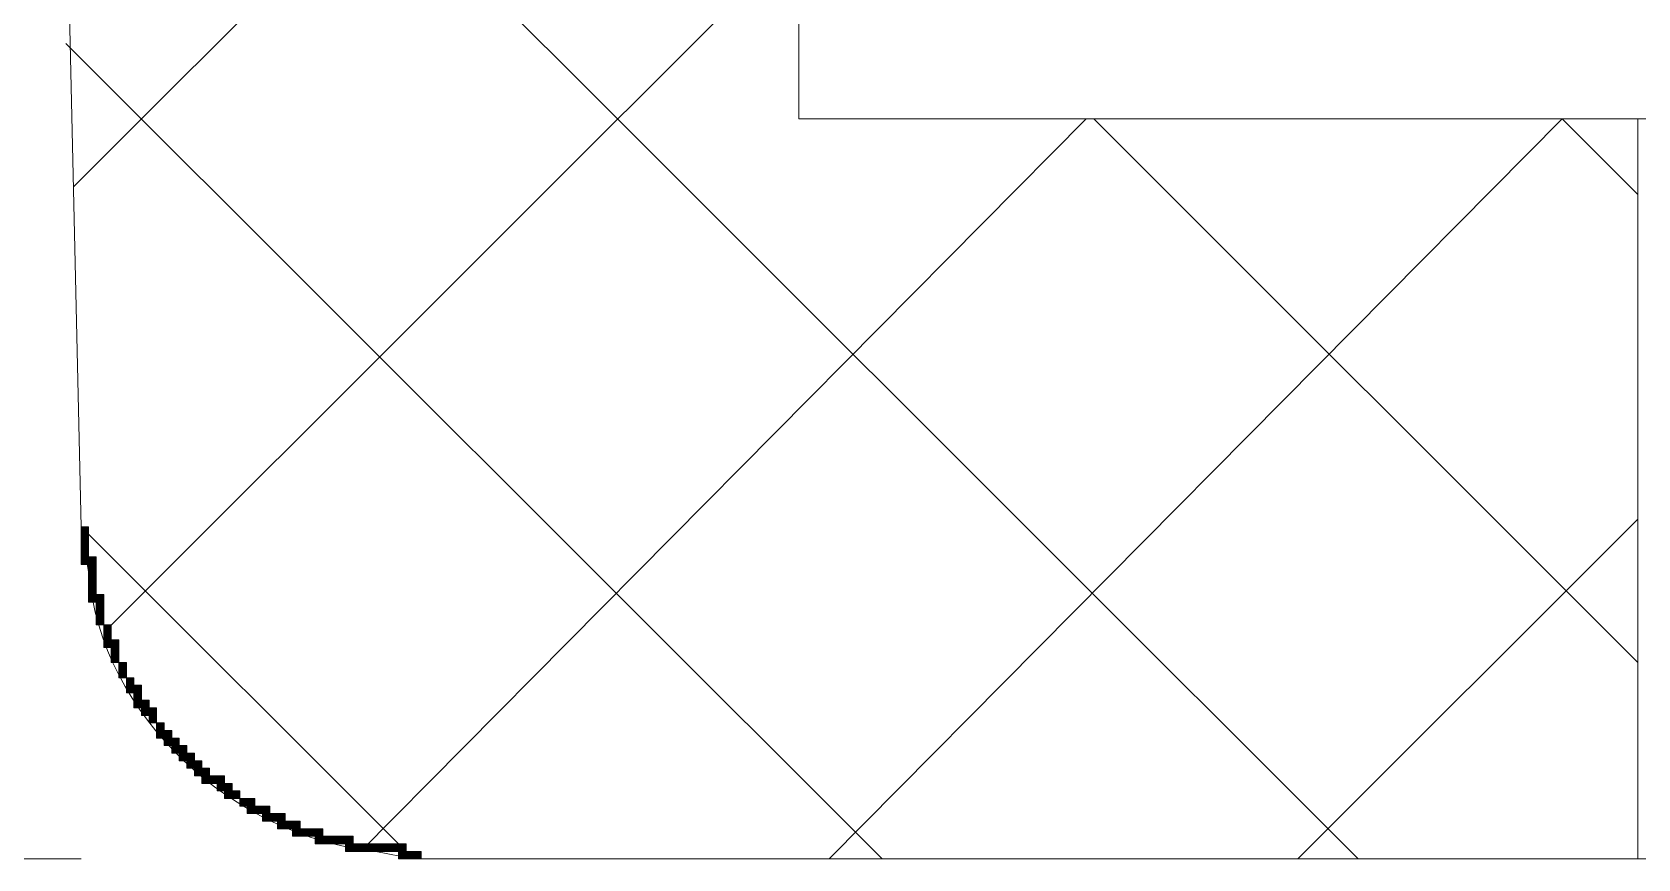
# Model space of a CAD drawing. Header units: inches. Extents: x 11 to 682, y 148 to 1119.
# Drawn here: x 124.53 to 137.28, y 750.84 to 757.41 of the extents above; entities that cross this region are included whole.
import ezdxf

# ---------------------------------------------------------------- set-up
doc = ezdxf.new("R2010")
doc.units = ezdxf.units.IN
doc.header["$MEASUREMENT"] = 0
doc.layers.add('图层 1', color=7, linetype='Continuous')

msp = doc.modelspace()

# ---------------------------------------------------------------- hatches: boundary and pattern name
at = {"layer": '图层 1', "true_color": 0xffffff}
h = msp.add_hatch(color=7, dxfattribs=at)
h.dxf.hatch_style = 2
h.paths.add_polyline_path([(124.92, 753.36), (124.98, 753.36), (124.98, 753.48), (124.92, 753.48)])
h = msp.add_hatch(color=7, dxfattribs=at)
h.dxf.hatch_style = 2
h.paths.add_polyline_path([(124.92, 753.42), (124.98, 753.42), (124.98, 753.48), (124.92, 753.48)])
h = msp.add_hatch(color=7, dxfattribs=at)
h.dxf.hatch_style = 2
h.paths.add_polyline_path([(124.92, 753.42), (124.98, 753.42), (124.98, 753.48), (124.92, 753.48)])
h = msp.add_hatch(color=7, dxfattribs=at)
h.dxf.hatch_style = 2
h.paths.add_polyline_path([(124.92, 753.42), (124.98, 753.42), (124.98, 753.48), (124.92, 753.48)])
h = msp.add_hatch(color=7, dxfattribs=at)
h.dxf.hatch_style = 2
h.paths.add_polyline_path([(124.92, 753.3), (124.98, 753.3), (124.98, 753.42), (124.92, 753.42)])
h = msp.add_hatch(color=7, dxfattribs=at)
h.dxf.hatch_style = 2
h.paths.add_polyline_path([(124.92, 753.36), (124.98, 753.36), (124.98, 753.42), (124.92, 753.42)])
h = msp.add_hatch(color=7, dxfattribs=at)
h.dxf.hatch_style = 2
h.paths.add_polyline_path([(124.92, 753.36), (124.98, 753.36), (124.98, 753.42), (124.92, 753.42)])
h = msp.add_hatch(color=7, dxfattribs=at)
h.dxf.hatch_style = 2
h.paths.add_polyline_path([(124.92, 753.24), (124.98, 753.24), (124.98, 753.36), (124.92, 753.36)])
h = msp.add_hatch(color=7, dxfattribs=at)
h.dxf.hatch_style = 2
h.paths.add_polyline_path([(124.92, 753.3), (124.98, 753.3), (124.98, 753.36), (124.92, 753.36)])
h = msp.add_hatch(color=7, dxfattribs=at)
h.dxf.hatch_style = 2
h.paths.add_polyline_path([(124.92, 753.3), (124.98, 753.3), (124.98, 753.36), (124.92, 753.36)])
h = msp.add_hatch(color=7, dxfattribs=at)
h.dxf.hatch_style = 2
h.paths.add_polyline_path([(124.92, 753.18), (124.98, 753.18), (124.98, 753.3), (124.92, 753.3)])
h = msp.add_hatch(color=7, dxfattribs=at)
h.dxf.hatch_style = 2
h.paths.add_polyline_path([(124.92, 753.24), (124.98, 753.24), (124.98, 753.3), (124.92, 753.3)])
h = msp.add_hatch(color=7, dxfattribs=at)
h.dxf.hatch_style = 2
h.paths.add_polyline_path([(124.92, 753.24), (124.98, 753.24), (124.98, 753.3), (124.92, 753.3)])
h = msp.add_hatch(color=7, dxfattribs=at)
h.dxf.hatch_style = 2
h.paths.add_polyline_path([(124.92, 753.18), (125.04, 753.18), (125.04, 753.24), (124.92, 753.24)])
h = msp.add_hatch(color=7, dxfattribs=at)
h.dxf.hatch_style = 2
h.paths.add_polyline_path([(124.98, 753.12), (125.04, 753.12), (125.04, 753.24), (124.98, 753.24)])
h = msp.add_hatch(color=7, dxfattribs=at)
h.dxf.hatch_style = 2
h.paths.add_polyline_path([(124.98, 753.06), (125.04, 753.06), (125.04, 753.18), (124.98, 753.18)])
h = msp.add_hatch(color=7, dxfattribs=at)
h.dxf.hatch_style = 2
h.paths.add_polyline_path([(124.98, 753.12), (125.04, 753.12), (125.04, 753.18), (124.98, 753.18)])
h = msp.add_hatch(color=7, dxfattribs=at)
h.dxf.hatch_style = 2
h.paths.add_polyline_path([(124.98, 753.12), (125.04, 753.12), (125.04, 753.18), (124.98, 753.18)])
h = msp.add_hatch(color=7, dxfattribs=at)
h.dxf.hatch_style = 2
h.paths.add_polyline_path([(124.98, 753), (125.04, 753), (125.04, 753.12), (124.98, 753.12)])
h = msp.add_hatch(color=7, dxfattribs=at)
h.dxf.hatch_style = 2
h.paths.add_polyline_path([(124.98, 753.06), (125.04, 753.06), (125.04, 753.12), (124.98, 753.12)])
h = msp.add_hatch(color=7, dxfattribs=at)
h.dxf.hatch_style = 2
h.paths.add_polyline_path([(124.98, 753.06), (125.04, 753.06), (125.04, 753.12), (124.98, 753.12)])
h = msp.add_hatch(color=7, dxfattribs=at)
h.dxf.hatch_style = 2
h.paths.add_polyline_path([(124.98, 752.94), (125.04, 752.94), (125.04, 753.06), (124.98, 753.06)])
h = msp.add_hatch(color=7, dxfattribs=at)
h.dxf.hatch_style = 2
h.paths.add_polyline_path([(124.98, 753), (125.04, 753), (125.04, 753.06), (124.98, 753.06)])
h = msp.add_hatch(color=7, dxfattribs=at)
h.dxf.hatch_style = 2
h.paths.add_polyline_path([(124.98, 753), (125.04, 753), (125.04, 753.06), (124.98, 753.06)])
h = msp.add_hatch(color=7, dxfattribs=at)
h.dxf.hatch_style = 2
h.paths.add_polyline_path([(124.98, 752.88), (125.04, 752.88), (125.04, 753), (124.98, 753)])
h = msp.add_hatch(color=7, dxfattribs=at)
h.dxf.hatch_style = 2
h.paths.add_polyline_path([(124.98, 752.94), (125.04, 752.94), (125.04, 753), (124.98, 753)])
h = msp.add_hatch(color=7, dxfattribs=at)
h.dxf.hatch_style = 2
h.paths.add_polyline_path([(124.98, 752.94), (125.04, 752.94), (125.04, 753), (124.98, 753)])
h = msp.add_hatch(color=7, dxfattribs=at)
h.dxf.hatch_style = 2
h.paths.add_polyline_path([(124.98, 752.88), (125.04, 752.88), (125.04, 752.94), (124.98, 752.94)])
h = msp.add_hatch(color=7, dxfattribs=at)
h.dxf.hatch_style = 2
h.paths.add_polyline_path([(124.98, 752.88), (125.04, 752.88), (125.04, 752.94), (124.98, 752.94)])
h = msp.add_hatch(color=7, dxfattribs=at)
h.dxf.hatch_style = 2
h.paths.add_polyline_path([(125.04, 752.82), (125.1, 752.82), (125.1, 752.94), (125.04, 752.94)])
h = msp.add_hatch(color=7, dxfattribs=at)
h.dxf.hatch_style = 2
h.paths.add_polyline_path([(125.04, 752.76), (125.1, 752.76), (125.1, 752.88), (125.04, 752.88)])
h = msp.add_hatch(color=7, dxfattribs=at)
h.dxf.hatch_style = 2
h.paths.add_polyline_path([(125.04, 752.82), (125.1, 752.82), (125.1, 752.88), (125.04, 752.88)])
h = msp.add_hatch(color=7, dxfattribs=at)
h.dxf.hatch_style = 2
h.paths.add_polyline_path([(125.04, 752.82), (125.1, 752.82), (125.1, 752.88), (125.04, 752.88)])
h = msp.add_hatch(color=7, dxfattribs=at)
h.dxf.hatch_style = 2
h.paths.add_polyline_path([(125.04, 752.7), (125.1, 752.7), (125.1, 752.82), (125.04, 752.82)])
h = msp.add_hatch(color=7, dxfattribs=at)
h.dxf.hatch_style = 2
h.paths.add_polyline_path([(125.04, 752.76), (125.1, 752.76), (125.1, 752.82), (125.04, 752.82)])
h = msp.add_hatch(color=7, dxfattribs=at)
h.dxf.hatch_style = 2
h.paths.add_polyline_path([(125.04, 752.76), (125.1, 752.76), (125.1, 752.82), (125.04, 752.82)])
h = msp.add_hatch(color=7, dxfattribs=at)
h.dxf.hatch_style = 2
h.paths.add_polyline_path([(125.04, 752.7), (125.1, 752.7), (125.1, 752.76), (125.04, 752.76)])
h = msp.add_hatch(color=7, dxfattribs=at)
h.dxf.hatch_style = 2
h.paths.add_polyline_path([(125.04, 752.7), (125.1, 752.7), (125.1, 752.76), (125.04, 752.76)])
h = msp.add_hatch(color=7, dxfattribs=at)
h.dxf.hatch_style = 2
h.paths.add_polyline_path([(125.04, 752.7), (125.1, 752.7), (125.1, 752.76), (125.04, 752.76)])
h = msp.add_hatch(color=7, dxfattribs=at)
h.dxf.hatch_style = 2
h.paths.add_polyline_path([(125.1, 752.58), (125.16, 752.58), (125.16, 752.7), (125.1, 752.7)])
h = msp.add_hatch(color=7, dxfattribs=at)
h.dxf.hatch_style = 2
h.paths.add_polyline_path([(125.1, 752.64), (125.16, 752.64), (125.16, 752.7), (125.1, 752.7)])
h = msp.add_hatch(color=7, dxfattribs=at)
h.dxf.hatch_style = 2
h.paths.add_polyline_path([(125.1, 752.64), (125.16, 752.64), (125.16, 752.7), (125.1, 752.7)])
h = msp.add_hatch(color=7, dxfattribs=at)
h.dxf.hatch_style = 2
h.paths.add_polyline_path([(125.1, 752.64), (125.16, 752.64), (125.16, 752.7), (125.1, 752.7)])
h = msp.add_hatch(color=7, dxfattribs=at)
h.dxf.hatch_style = 2
h.paths.add_polyline_path([(125.1, 752.52), (125.16, 752.52), (125.16, 752.64), (125.1, 752.64)])
h = msp.add_hatch(color=7, dxfattribs=at)
h.dxf.hatch_style = 2
h.paths.add_polyline_path([(125.1, 752.58), (125.16, 752.58), (125.16, 752.64), (125.1, 752.64)])
h = msp.add_hatch(color=7, dxfattribs=at)
h.dxf.hatch_style = 2
h.paths.add_polyline_path([(125.1, 752.58), (125.16, 752.58), (125.16, 752.64), (125.1, 752.64)])
h = msp.add_hatch(color=7, dxfattribs=at)
h.dxf.hatch_style = 2
h.paths.add_polyline_path([(125.1, 752.52), (125.16, 752.52), (125.16, 752.58), (125.1, 752.58)])
h = msp.add_hatch(color=7, dxfattribs=at)
h.dxf.hatch_style = 2
h.paths.add_polyline_path([(125.1, 752.52), (125.16, 752.52), (125.16, 752.58), (125.1, 752.58)])
h = msp.add_hatch(color=7, dxfattribs=at)
h.dxf.hatch_style = 2
h.paths.add_polyline_path([(125.16, 752.46), (125.22, 752.46), (125.22, 752.58), (125.16, 752.58)])
h = msp.add_hatch(color=7, dxfattribs=at)
h.dxf.hatch_style = 2
h.paths.add_polyline_path([(125.16, 752.4), (125.22, 752.4), (125.22, 752.52), (125.16, 752.52)])
h = msp.add_hatch(color=7, dxfattribs=at)
h.dxf.hatch_style = 2
h.paths.add_polyline_path([(125.16, 752.46), (125.22, 752.46), (125.22, 752.52), (125.16, 752.52)])
h = msp.add_hatch(color=7, dxfattribs=at)
h.dxf.hatch_style = 2
h.paths.add_polyline_path([(125.16, 752.46), (125.22, 752.46), (125.22, 752.52), (125.16, 752.52)])
h = msp.add_hatch(color=7, dxfattribs=at)
h.dxf.hatch_style = 2
h.paths.add_polyline_path([(125.16, 752.4), (125.22, 752.4), (125.22, 752.46), (125.16, 752.46)])
h = msp.add_hatch(color=7, dxfattribs=at)
h.dxf.hatch_style = 2
h.paths.add_polyline_path([(125.16, 752.4), (125.22, 752.4), (125.22, 752.46), (125.16, 752.46)])
h = msp.add_hatch(color=7, dxfattribs=at)
h.dxf.hatch_style = 2
h.paths.add_polyline_path([(125.16, 752.4), (125.22, 752.4), (125.22, 752.46), (125.16, 752.46)])
h = msp.add_hatch(color=7, dxfattribs=at)
h.dxf.hatch_style = 2
h.paths.add_polyline_path([(125.22, 752.28), (125.28, 752.28), (125.28, 752.4), (125.22, 752.4)])
h = msp.add_hatch(color=7, dxfattribs=at)
h.dxf.hatch_style = 2
h.paths.add_polyline_path([(125.22, 752.34), (125.28, 752.34), (125.28, 752.4), (125.22, 752.4)])
h = msp.add_hatch(color=7, dxfattribs=at)
h.dxf.hatch_style = 2
h.paths.add_polyline_path([(125.22, 752.34), (125.28, 752.34), (125.28, 752.4), (125.22, 752.4)])
h = msp.add_hatch(color=7, dxfattribs=at)
h.dxf.hatch_style = 2
h.paths.add_polyline_path([(125.22, 752.34), (125.28, 752.34), (125.28, 752.4), (125.22, 752.4)])
h = msp.add_hatch(color=7, dxfattribs=at)
h.dxf.hatch_style = 2
h.paths.add_polyline_path([(125.22, 752.28), (125.28, 752.28), (125.28, 752.34), (125.22, 752.34)])
h = msp.add_hatch(color=7, dxfattribs=at)
h.dxf.hatch_style = 2
h.paths.add_polyline_path([(125.22, 752.28), (125.28, 752.28), (125.28, 752.34), (125.22, 752.34)])
h = msp.add_hatch(color=7, dxfattribs=at)
h.dxf.hatch_style = 2
h.paths.add_polyline_path([(125.22, 752.28), (125.28, 752.28), (125.28, 752.34), (125.22, 752.34)])
h = msp.add_hatch(color=7, dxfattribs=at)
h.dxf.hatch_style = 2
h.paths.add_polyline_path([(125.28, 752.16), (125.34, 752.16), (125.34, 752.28), (125.28, 752.28)])
h = msp.add_hatch(color=7, dxfattribs=at)
h.dxf.hatch_style = 2
h.paths.add_polyline_path([(125.28, 752.22), (125.34, 752.22), (125.34, 752.28), (125.28, 752.28)])
h = msp.add_hatch(color=7, dxfattribs=at)
h.dxf.hatch_style = 2
h.paths.add_polyline_path([(125.28, 752.22), (125.34, 752.22), (125.34, 752.28), (125.28, 752.28)])
h = msp.add_hatch(color=7, dxfattribs=at)
h.dxf.hatch_style = 2
h.paths.add_polyline_path([(125.28, 752.22), (125.34, 752.22), (125.34, 752.28), (125.28, 752.28)])
h = msp.add_hatch(color=7, dxfattribs=at)
h.dxf.hatch_style = 2
h.paths.add_polyline_path([(125.28, 752.16), (125.4, 752.16), (125.4, 752.22), (125.28, 752.22)])
h = msp.add_hatch(color=7, dxfattribs=at)
h.dxf.hatch_style = 2
h.paths.add_polyline_path([(125.28, 752.16), (125.34, 752.16), (125.34, 752.22), (125.28, 752.22)])
h = msp.add_hatch(color=7, dxfattribs=at)
h.dxf.hatch_style = 2
h.paths.add_polyline_path([(125.34, 752.1), (125.4, 752.1), (125.4, 752.22), (125.34, 752.22)])
h = msp.add_hatch(color=7, dxfattribs=at)
h.dxf.hatch_style = 2
h.paths.add_polyline_path([(125.34, 752.1), (125.4, 752.1), (125.4, 752.16), (125.34, 752.16)])
h = msp.add_hatch(color=7, dxfattribs=at)
h.dxf.hatch_style = 2
h.paths.add_polyline_path([(125.34, 752.1), (125.4, 752.1), (125.4, 752.16), (125.34, 752.16)])
h = msp.add_hatch(color=7, dxfattribs=at)
h.dxf.hatch_style = 2
h.paths.add_polyline_path([(125.34, 752.1), (125.4, 752.1), (125.4, 752.16), (125.34, 752.16)])
h = msp.add_hatch(color=7, dxfattribs=at)
h.dxf.hatch_style = 2
h.paths.add_polyline_path([(125.34, 752.04), (125.46, 752.04), (125.46, 752.1), (125.34, 752.1)])
h = msp.add_hatch(color=7, dxfattribs=at)
h.dxf.hatch_style = 2
h.paths.add_polyline_path([(125.4, 751.98), (125.46, 751.98), (125.46, 752.1), (125.4, 752.1)])
h = msp.add_hatch(color=7, dxfattribs=at)
h.dxf.hatch_style = 2
h.paths.add_polyline_path([(125.4, 752.04), (125.46, 752.04), (125.46, 752.1), (125.4, 752.1)])
h = msp.add_hatch(color=7, dxfattribs=at)
h.dxf.hatch_style = 2
h.paths.add_polyline_path([(125.4, 751.98), (125.52, 751.98), (125.52, 752.04), (125.4, 752.04)])
h = msp.add_hatch(color=7, dxfattribs=at)
h.dxf.hatch_style = 2
h.paths.add_polyline_path([(125.4, 751.98), (125.46, 751.98), (125.46, 752.04), (125.4, 752.04)])
h = msp.add_hatch(color=7, dxfattribs=at)
h.dxf.hatch_style = 2
h.paths.add_polyline_path([(125.46, 751.92), (125.52, 751.92), (125.52, 752.04), (125.46, 752.04)])
h = msp.add_hatch(color=7, dxfattribs=at)
h.dxf.hatch_style = 2
h.paths.add_polyline_path([(125.46, 751.92), (125.52, 751.92), (125.52, 751.98), (125.46, 751.98)])
h = msp.add_hatch(color=7, dxfattribs=at)
h.dxf.hatch_style = 2
h.paths.add_polyline_path([(125.46, 751.92), (125.52, 751.92), (125.52, 751.98), (125.46, 751.98)])
h = msp.add_hatch(color=7, dxfattribs=at)
h.dxf.hatch_style = 2
h.paths.add_polyline_path([(125.46, 751.92), (125.52, 751.92), (125.52, 751.98), (125.46, 751.98)])
h = msp.add_hatch(color=7, dxfattribs=at)
h.dxf.hatch_style = 2
h.paths.add_polyline_path([(125.52, 751.86), (125.58, 751.86), (125.58, 751.92), (125.52, 751.92)])
h = msp.add_hatch(color=7, dxfattribs=at)
h.dxf.hatch_style = 2
h.paths.add_polyline_path([(125.52, 751.86), (125.58, 751.86), (125.58, 751.92), (125.52, 751.92)])
h = msp.add_hatch(color=7, dxfattribs=at)
h.dxf.hatch_style = 2
h.paths.add_polyline_path([(125.52, 751.86), (125.58, 751.86), (125.58, 751.92), (125.52, 751.92)])
h = msp.add_hatch(color=7, dxfattribs=at)
h.dxf.hatch_style = 2
h.paths.add_polyline_path([(125.52, 751.86), (125.58, 751.86), (125.58, 751.92), (125.52, 751.92)])
h = msp.add_hatch(color=7, dxfattribs=at)
h.dxf.hatch_style = 2
h.paths.add_polyline_path([(125.52, 751.86), (125.58, 751.86), (125.58, 751.92), (125.52, 751.92)])
h = msp.add_hatch(color=7, dxfattribs=at)
h.dxf.hatch_style = 2
h.paths.add_polyline_path([(125.52, 751.8), (125.64, 751.8), (125.64, 751.86), (125.52, 751.86)])
h = msp.add_hatch(color=7, dxfattribs=at)
h.dxf.hatch_style = 2
h.paths.add_polyline_path([(125.58, 751.74), (125.64, 751.74), (125.64, 751.86), (125.58, 751.86)])
h = msp.add_hatch(color=7, dxfattribs=at)
h.dxf.hatch_style = 2
h.paths.add_polyline_path([(125.58, 751.8), (125.64, 751.8), (125.64, 751.86), (125.58, 751.86)])
h = msp.add_hatch(color=7, dxfattribs=at)
h.dxf.hatch_style = 2
h.paths.add_polyline_path([(125.58, 751.74), (125.7, 751.74), (125.7, 751.8), (125.58, 751.8)])
h = msp.add_hatch(color=7, dxfattribs=at)
h.dxf.hatch_style = 2
h.paths.add_polyline_path([(125.64, 751.68), (125.7, 751.68), (125.7, 751.8), (125.64, 751.8)])
h = msp.add_hatch(color=7, dxfattribs=at)
h.dxf.hatch_style = 2
h.paths.add_polyline_path([(125.64, 751.74), (125.7, 751.74), (125.7, 751.8), (125.64, 751.8)])
h = msp.add_hatch(color=7, dxfattribs=at)
h.dxf.hatch_style = 2
h.paths.add_polyline_path([(125.64, 751.68), (125.76, 751.68), (125.76, 751.74), (125.64, 751.74)])
h = msp.add_hatch(color=7, dxfattribs=at)
h.dxf.hatch_style = 2
h.paths.add_polyline_path([(125.7, 751.62), (125.76, 751.62), (125.76, 751.74), (125.7, 751.74)])
h = msp.add_hatch(color=7, dxfattribs=at)
h.dxf.hatch_style = 2
h.paths.add_polyline_path([(125.7, 751.68), (125.76, 751.68), (125.76, 751.74), (125.7, 751.74)])
h = msp.add_hatch(color=7, dxfattribs=at)
h.dxf.hatch_style = 2
h.paths.add_polyline_path([(125.7, 751.62), (125.82, 751.62), (125.82, 751.68), (125.7, 751.68)])
h = msp.add_hatch(color=7, dxfattribs=at)
h.dxf.hatch_style = 2
h.paths.add_polyline_path([(125.76, 751.56), (125.82, 751.56), (125.82, 751.68), (125.76, 751.68)])
h = msp.add_hatch(color=7, dxfattribs=at)
h.dxf.hatch_style = 2
h.paths.add_polyline_path([(125.76, 751.62), (125.82, 751.62), (125.82, 751.68), (125.76, 751.68)])
h = msp.add_hatch(color=7, dxfattribs=at)
h.dxf.hatch_style = 2
h.paths.add_polyline_path([(125.76, 751.56), (125.88, 751.56), (125.88, 751.62), (125.76, 751.62)])
h = msp.add_hatch(color=7, dxfattribs=at)
h.dxf.hatch_style = 2
h.paths.add_polyline_path([(125.82, 751.5), (125.88, 751.5), (125.88, 751.62), (125.82, 751.62)])
h = msp.add_hatch(color=7, dxfattribs=at)
h.dxf.hatch_style = 2
h.paths.add_polyline_path([(125.82, 751.56), (125.88, 751.56), (125.88, 751.62), (125.82, 751.62)])
h = msp.add_hatch(color=7, dxfattribs=at)
h.dxf.hatch_style = 2
h.paths.add_polyline_path([(125.82, 751.5), (125.94, 751.5), (125.94, 751.56), (125.82, 751.56)])
h = msp.add_hatch(color=7, dxfattribs=at)
h.dxf.hatch_style = 2
h.paths.add_polyline_path([(125.88, 751.5), (125.94, 751.5), (125.94, 751.56), (125.88, 751.56)])
h = msp.add_hatch(color=7, dxfattribs=at)
h.dxf.hatch_style = 2
h.paths.add_polyline_path([(125.88, 751.5), (125.94, 751.5), (125.94, 751.56), (125.88, 751.56)])
h = msp.add_hatch(color=7, dxfattribs=at)
h.dxf.hatch_style = 2
h.paths.add_polyline_path([(125.88, 751.5), (125.94, 751.5), (125.94, 751.56), (125.88, 751.56)])
h = msp.add_hatch(color=7, dxfattribs=at)
h.dxf.hatch_style = 2
h.paths.add_polyline_path([(125.88, 751.44), (126, 751.44), (126, 751.5), (125.88, 751.5)])
h = msp.add_hatch(color=7, dxfattribs=at)
h.dxf.hatch_style = 2
h.paths.add_polyline_path([(125.94, 751.44), (126, 751.44), (126, 751.5), (125.94, 751.5)])
h = msp.add_hatch(color=7, dxfattribs=at)
h.dxf.hatch_style = 2
h.paths.add_polyline_path([(125.94, 751.44), (126, 751.44), (126, 751.5), (125.94, 751.5)])
h = msp.add_hatch(color=7, dxfattribs=at)
h.dxf.hatch_style = 2
h.paths.add_polyline_path([(125.94, 751.44), (126, 751.44), (126, 751.5), (125.94, 751.5)])
h = msp.add_hatch(color=7, dxfattribs=at)
h.dxf.hatch_style = 2
h.paths.add_polyline_path([(126, 751.38), (126.06, 751.38), (126.06, 751.5), (126, 751.5)])
h = msp.add_hatch(color=7, dxfattribs=at)
h.dxf.hatch_style = 2
h.paths.add_polyline_path([(126, 751.38), (126.12, 751.38), (126.12, 751.44), (126, 751.44)])
h = msp.add_hatch(color=7, dxfattribs=at)
h.dxf.hatch_style = 2
h.paths.add_polyline_path([(126, 751.38), (126.06, 751.38), (126.06, 751.44), (126, 751.44)])
h = msp.add_hatch(color=7, dxfattribs=at)
h.dxf.hatch_style = 2
h.paths.add_polyline_path([(126, 751.38), (126.06, 751.38), (126.06, 751.44), (126, 751.44)])
h = msp.add_hatch(color=7, dxfattribs=at)
h.dxf.hatch_style = 2
h.paths.add_polyline_path([(126.06, 751.32), (126.12, 751.32), (126.12, 751.44), (126.06, 751.44)])
h = msp.add_hatch(color=7, dxfattribs=at)
h.dxf.hatch_style = 2
h.paths.add_polyline_path([(126.06, 751.32), (126.18, 751.32), (126.18, 751.38), (126.06, 751.38)])
h = msp.add_hatch(color=7, dxfattribs=at)
h.dxf.hatch_style = 2
h.paths.add_polyline_path([(126.12, 751.32), (126.18, 751.32), (126.18, 751.38), (126.12, 751.38)])
h = msp.add_hatch(color=7, dxfattribs=at)
h.dxf.hatch_style = 2
h.paths.add_polyline_path([(126.12, 751.32), (126.18, 751.32), (126.18, 751.38), (126.12, 751.38)])
h = msp.add_hatch(color=7, dxfattribs=at)
h.dxf.hatch_style = 2
h.paths.add_polyline_path([(126.12, 751.32), (126.18, 751.32), (126.18, 751.38), (126.12, 751.38)])
h = msp.add_hatch(color=7, dxfattribs=at)
h.dxf.hatch_style = 2
h.paths.add_polyline_path([(126.18, 751.26), (126.3, 751.26), (126.3, 751.32), (126.18, 751.32)])
h = msp.add_hatch(color=7, dxfattribs=at)
h.dxf.hatch_style = 2
h.paths.add_polyline_path([(126.18, 751.26), (126.24, 751.26), (126.24, 751.32), (126.18, 751.32)])
h = msp.add_hatch(color=7, dxfattribs=at)
h.dxf.hatch_style = 2
h.paths.add_polyline_path([(126.18, 751.26), (126.24, 751.26), (126.24, 751.32), (126.18, 751.32)])
h = msp.add_hatch(color=7, dxfattribs=at)
h.dxf.hatch_style = 2
h.paths.add_polyline_path([(126.18, 751.26), (126.24, 751.26), (126.24, 751.32), (126.18, 751.32)])
h = msp.add_hatch(color=7, dxfattribs=at)
h.dxf.hatch_style = 2
h.paths.add_polyline_path([(126.18, 751.26), (126.24, 751.26), (126.24, 751.32), (126.18, 751.32)])
h = msp.add_hatch(color=7, dxfattribs=at)
h.dxf.hatch_style = 2
h.paths.add_polyline_path([(126.24, 751.2), (126.3, 751.2), (126.3, 751.32), (126.24, 751.32)])
h = msp.add_hatch(color=7, dxfattribs=at)
h.dxf.hatch_style = 2
h.paths.add_polyline_path([(126.24, 751.2), (126.36, 751.2), (126.36, 751.26), (126.24, 751.26)])
h = msp.add_hatch(color=7, dxfattribs=at)
h.dxf.hatch_style = 2
h.paths.add_polyline_path([(126.3, 751.2), (126.42, 751.2), (126.42, 751.26), (126.3, 751.26)])
h = msp.add_hatch(color=7, dxfattribs=at)
h.dxf.hatch_style = 2
h.paths.add_polyline_path([(126.3, 751.2), (126.36, 751.2), (126.36, 751.26), (126.3, 751.26)])
h = msp.add_hatch(color=7, dxfattribs=at)
h.dxf.hatch_style = 2
h.paths.add_polyline_path([(126.3, 751.2), (126.36, 751.2), (126.36, 751.26), (126.3, 751.26)])
h = msp.add_hatch(color=7, dxfattribs=at)
h.dxf.hatch_style = 2
h.paths.add_polyline_path([(126.36, 751.14), (126.42, 751.14), (126.42, 751.26), (126.36, 751.26)])
h = msp.add_hatch(color=7, dxfattribs=at)
h.dxf.hatch_style = 2
h.paths.add_polyline_path([(126.36, 751.14), (126.48, 751.14), (126.48, 751.2), (126.36, 751.2)])
h = msp.add_hatch(color=7, dxfattribs=at)
h.dxf.hatch_style = 2
h.paths.add_polyline_path([(126.42, 751.14), (126.54, 751.14), (126.54, 751.2), (126.42, 751.2)])
h = msp.add_hatch(color=7, dxfattribs=at)
h.dxf.hatch_style = 2
h.paths.add_polyline_path([(126.42, 751.14), (126.48, 751.14), (126.48, 751.2), (126.42, 751.2)])
h = msp.add_hatch(color=7, dxfattribs=at)
h.dxf.hatch_style = 2
h.paths.add_polyline_path([(126.42, 751.14), (126.48, 751.14), (126.48, 751.2), (126.42, 751.2)])
h = msp.add_hatch(color=7, dxfattribs=at)
h.dxf.hatch_style = 2
h.paths.add_polyline_path([(126.48, 751.08), (126.54, 751.08), (126.54, 751.2), (126.48, 751.2)])
h = msp.add_hatch(color=7, dxfattribs=at)
h.dxf.hatch_style = 2
h.paths.add_polyline_path([(126.48, 751.08), (126.6, 751.08), (126.6, 751.14), (126.48, 751.14)])
h = msp.add_hatch(color=7, dxfattribs=at)
h.dxf.hatch_style = 2
h.paths.add_polyline_path([(126.54, 751.08), (126.66, 751.08), (126.66, 751.14), (126.54, 751.14)])
h = msp.add_hatch(color=7, dxfattribs=at)
h.dxf.hatch_style = 2
h.paths.add_polyline_path([(126.54, 751.08), (126.6, 751.08), (126.6, 751.14), (126.54, 751.14)])
h = msp.add_hatch(color=7, dxfattribs=at)
h.dxf.hatch_style = 2
h.paths.add_polyline_path([(126.54, 751.08), (126.6, 751.08), (126.6, 751.14), (126.54, 751.14)])
h = msp.add_hatch(color=7, dxfattribs=at)
h.dxf.hatch_style = 2
h.paths.add_polyline_path([(126.6, 751.08), (126.66, 751.08), (126.66, 751.14), (126.6, 751.14)])
h = msp.add_hatch(color=7, dxfattribs=at)
h.dxf.hatch_style = 2
h.paths.add_polyline_path([(126.6, 751.08), (126.66, 751.08), (126.66, 751.14), (126.6, 751.14)])
h = msp.add_hatch(color=7, dxfattribs=at)
h.dxf.hatch_style = 2
h.paths.add_polyline_path([(126.6, 751.02), (126.72, 751.02), (126.72, 751.08), (126.6, 751.08)])
h = msp.add_hatch(color=7, dxfattribs=at)
h.dxf.hatch_style = 2
h.paths.add_polyline_path([(126.66, 751.02), (126.78, 751.02), (126.78, 751.08), (126.66, 751.08)])
h = msp.add_hatch(color=7, dxfattribs=at)
h.dxf.hatch_style = 2
h.paths.add_polyline_path([(126.66, 751.02), (126.72, 751.02), (126.72, 751.08), (126.66, 751.08)])
h = msp.add_hatch(color=7, dxfattribs=at)
h.dxf.hatch_style = 2
h.paths.add_polyline_path([(126.66, 751.02), (126.72, 751.02), (126.72, 751.08), (126.66, 751.08)])
h = msp.add_hatch(color=7, dxfattribs=at)
h.dxf.hatch_style = 2
h.paths.add_polyline_path([(126.72, 751.02), (126.84, 751.02), (126.84, 751.08), (126.72, 751.08)])
h = msp.add_hatch(color=7, dxfattribs=at)
h.dxf.hatch_style = 2
h.paths.add_polyline_path([(126.72, 751.02), (126.78, 751.02), (126.78, 751.08), (126.72, 751.08)])
h = msp.add_hatch(color=7, dxfattribs=at)
h.dxf.hatch_style = 2
h.paths.add_polyline_path([(126.72, 751.02), (126.78, 751.02), (126.78, 751.08), (126.72, 751.08)])
h = msp.add_hatch(color=7, dxfattribs=at)
h.dxf.hatch_style = 2
h.paths.add_polyline_path([(126.78, 750.96), (126.84, 750.96), (126.84, 751.08), (126.78, 751.08)])
h = msp.add_hatch(color=7, dxfattribs=at)
h.dxf.hatch_style = 2
h.paths.add_polyline_path([(126.78, 750.96), (126.9, 750.96), (126.9, 751.02), (126.78, 751.02)])
h = msp.add_hatch(color=7, dxfattribs=at)
h.dxf.hatch_style = 2
h.paths.add_polyline_path([(126.84, 750.96), (126.96, 750.96), (126.96, 751.02), (126.84, 751.02)])
h = msp.add_hatch(color=7, dxfattribs=at)
h.dxf.hatch_style = 2
h.paths.add_polyline_path([(126.84, 750.96), (126.9, 750.96), (126.9, 751.02), (126.84, 751.02)])
h = msp.add_hatch(color=7, dxfattribs=at)
h.dxf.hatch_style = 2
h.paths.add_polyline_path([(126.84, 750.96), (126.9, 750.96), (126.9, 751.02), (126.84, 751.02)])
h = msp.add_hatch(color=7, dxfattribs=at)
h.dxf.hatch_style = 2
h.paths.add_polyline_path([(126.9, 750.96), (127.02, 750.96), (127.02, 751.02), (126.9, 751.02)])
h = msp.add_hatch(color=7, dxfattribs=at)
h.dxf.hatch_style = 2
h.paths.add_polyline_path([(126.9, 750.96), (126.96, 750.96), (126.96, 751.02), (126.9, 751.02)])
h = msp.add_hatch(color=7, dxfattribs=at)
h.dxf.hatch_style = 2
h.paths.add_polyline_path([(126.9, 750.96), (126.96, 750.96), (126.96, 751.02), (126.9, 751.02)])
h = msp.add_hatch(color=7, dxfattribs=at)
h.dxf.hatch_style = 2
h.paths.add_polyline_path([(126.96, 750.96), (127.02, 750.96), (127.02, 751.02), (126.96, 751.02)])
h = msp.add_hatch(color=7, dxfattribs=at)
h.dxf.hatch_style = 2
h.paths.add_polyline_path([(126.96, 750.96), (127.02, 750.96), (127.02, 751.02), (126.96, 751.02)])
h = msp.add_hatch(color=7, dxfattribs=at)
h.dxf.hatch_style = 2
h.paths.add_polyline_path([(126.96, 750.96), (127.02, 750.96), (127.02, 751.02), (126.96, 751.02)])
h = msp.add_hatch(color=7, dxfattribs=at)
h.dxf.hatch_style = 2
h.paths.add_polyline_path([(127.02, 750.9), (127.08, 750.9), (127.08, 751.02), (127.02, 751.02)])
h = msp.add_hatch(color=7, dxfattribs=at)
h.dxf.hatch_style = 2
h.paths.add_polyline_path([(127.02, 750.9), (127.14, 750.9), (127.14, 750.96), (127.02, 750.96)])
h = msp.add_hatch(color=7, dxfattribs=at)
h.dxf.hatch_style = 2
h.paths.add_polyline_path([(127.02, 750.9), (127.08, 750.9), (127.08, 750.96), (127.02, 750.96)])
h = msp.add_hatch(color=7, dxfattribs=at)
h.dxf.hatch_style = 2
h.paths.add_polyline_path([(127.08, 750.9), (127.2, 750.9), (127.2, 750.96), (127.08, 750.96)])
h = msp.add_hatch(color=7, dxfattribs=at)
h.dxf.hatch_style = 2
h.paths.add_polyline_path([(127.08, 750.9), (127.14, 750.9), (127.14, 750.96), (127.08, 750.96)])
h = msp.add_hatch(color=7, dxfattribs=at)
h.dxf.hatch_style = 2
h.paths.add_polyline_path([(127.08, 750.9), (127.14, 750.9), (127.14, 750.96), (127.08, 750.96)])
h = msp.add_hatch(color=7, dxfattribs=at)
h.dxf.hatch_style = 2
h.paths.add_polyline_path([(127.14, 750.9), (127.26, 750.9), (127.26, 750.96), (127.14, 750.96)])
h = msp.add_hatch(color=7, dxfattribs=at)
h.dxf.hatch_style = 2
h.paths.add_polyline_path([(127.14, 750.9), (127.2, 750.9), (127.2, 750.96), (127.14, 750.96)])
h = msp.add_hatch(color=7, dxfattribs=at)
h.dxf.hatch_style = 2
h.paths.add_polyline_path([(127.14, 750.9), (127.2, 750.9), (127.2, 750.96), (127.14, 750.96)])
h = msp.add_hatch(color=7, dxfattribs=at)
h.dxf.hatch_style = 2
h.paths.add_polyline_path([(127.2, 750.9), (127.32, 750.9), (127.32, 750.96), (127.2, 750.96)])
h = msp.add_hatch(color=7, dxfattribs=at)
h.dxf.hatch_style = 2
h.paths.add_polyline_path([(127.2, 750.9), (127.26, 750.9), (127.26, 750.96), (127.2, 750.96)])
h = msp.add_hatch(color=7, dxfattribs=at)
h.dxf.hatch_style = 2
h.paths.add_polyline_path([(127.2, 750.9), (127.26, 750.9), (127.26, 750.96), (127.2, 750.96)])
h = msp.add_hatch(color=7, dxfattribs=at)
h.dxf.hatch_style = 2
h.paths.add_polyline_path([(127.26, 750.9), (127.38, 750.9), (127.38, 750.96), (127.26, 750.96)])
h = msp.add_hatch(color=7, dxfattribs=at)
h.dxf.hatch_style = 2
h.paths.add_polyline_path([(127.26, 750.9), (127.32, 750.9), (127.32, 750.96), (127.26, 750.96)])
h = msp.add_hatch(color=7, dxfattribs=at)
h.dxf.hatch_style = 2
h.paths.add_polyline_path([(127.26, 750.9), (127.32, 750.9), (127.32, 750.96), (127.26, 750.96)])
h = msp.add_hatch(color=7, dxfattribs=at)
h.dxf.hatch_style = 2
h.paths.add_polyline_path([(127.32, 750.9), (127.44, 750.9), (127.44, 750.96), (127.32, 750.96)])
h = msp.add_hatch(color=7, dxfattribs=at)
h.dxf.hatch_style = 2
h.paths.add_polyline_path([(127.32, 750.9), (127.38, 750.9), (127.38, 750.96), (127.32, 750.96)])
h = msp.add_hatch(color=7, dxfattribs=at)
h.dxf.hatch_style = 2
h.paths.add_polyline_path([(127.32, 750.9), (127.38, 750.9), (127.38, 750.96), (127.32, 750.96)])
h = msp.add_hatch(color=7, dxfattribs=at)
h.dxf.hatch_style = 2
h.paths.add_polyline_path([(127.38, 750.9), (127.5, 750.9), (127.5, 750.96), (127.38, 750.96)])
h = msp.add_hatch(color=7, dxfattribs=at)
h.dxf.hatch_style = 2
h.paths.add_polyline_path([(127.38, 750.9), (127.44, 750.9), (127.44, 750.96), (127.38, 750.96)])
h = msp.add_hatch(color=7, dxfattribs=at)
h.dxf.hatch_style = 2
h.paths.add_polyline_path([(127.38, 750.9), (127.44, 750.9), (127.44, 750.96), (127.38, 750.96)])
h = msp.add_hatch(color=7, dxfattribs=at)
h.dxf.hatch_style = 2
h.paths.add_polyline_path([(127.44, 750.9), (127.5, 750.9), (127.5, 750.96), (127.44, 750.96)])
h = msp.add_hatch(color=7, dxfattribs=at)
h.dxf.hatch_style = 2
h.paths.add_polyline_path([(127.44, 750.9), (127.5, 750.9), (127.5, 750.96), (127.44, 750.96)])
h = msp.add_hatch(color=7, dxfattribs=at)
h.dxf.hatch_style = 2
h.paths.add_polyline_path([(127.44, 750.84), (127.56, 750.84), (127.56, 750.9), (127.44, 750.9)])
h = msp.add_hatch(color=7, dxfattribs=at)
h.dxf.hatch_style = 2
h.paths.add_polyline_path([(127.5, 750.84), (127.62, 750.84), (127.62, 750.9), (127.5, 750.9)])
h = msp.add_hatch(color=7, dxfattribs=at)
h.dxf.hatch_style = 2
h.paths.add_polyline_path([(127.5, 750.84), (127.56, 750.84), (127.56, 750.9), (127.5, 750.9)])
h = msp.add_hatch(color=7, dxfattribs=at)
h.dxf.hatch_style = 2
h.paths.add_polyline_path([(127.5, 750.84), (127.56, 750.84), (127.56, 750.9), (127.5, 750.9)])
h = msp.add_hatch(color=7, dxfattribs=at)
h.dxf.hatch_style = 2
h.paths.add_polyline_path([(127.56, 750.84), (127.62, 750.84), (127.62, 750.9), (127.56, 750.9)])
h = msp.add_hatch(color=7, dxfattribs=at)
h.dxf.hatch_style = 2
h.paths.add_polyline_path([(127.56, 750.84), (127.62, 750.84), (127.62, 750.9), (127.56, 750.9)])
h = msp.add_hatch(color=7, dxfattribs=at)
h.dxf.hatch_style = 2
h.paths.add_polyline_path([(127.56, 750.84), (127.62, 750.84), (127.62, 750.9), (127.56, 750.9)])

# ---------------------------------------------------------------- linework, layer by layer
at = {"layer": '图层 1', "color": 7, "lineweight": 18, "true_color": 0xffffff}
for points in [[(127.38, 764.16), (130.62, 764.16), (130.62, 756.72), (137.28, 756.72)], [(130.62, 764.16), (130.62, 756.72)], [(124.86, 756.18), (130.62, 761.94)], [(124.74, 761.4), (124.92, 753.48)], [(124.74, 761.4), (124.92, 753.48)], [(124.74, 761.16), (135.06, 750.84)], [(125.1, 752.64), (130.62, 758.16)], [(124.8, 757.32), (131.28, 750.84)], [(127.14, 750.9), (132.9, 756.72)], [(130.62, 756.72), (155.88, 756.72)], [(130.86, 750.84), (136.68, 756.72)], [(132.96, 756.72), (137.28, 752.4)], [(136.68, 756.72), (137.28, 756.12)], [(137.28, 750.84), (137.28, 756.72)], [(124.92, 753.48), (127.5, 750.9)], [(134.58, 750.84), (137.28, 753.54)], [(85.02, 750.84), (124.92, 750.84)], [(106.2, 750.84), (124.92, 750.84)], [(127.56, 750.84), (137.28, 750.84)], [(127.56, 750.84), (371.52, 750.84)]]:
    msp.add_lwpolyline(points, dxfattribs=at)
at = {"layer": '图层 1', "lineweight": 0}
for points in [[(124.92, 753.36), (124.98, 753.36), (124.98, 753.48), (124.92, 753.48), (124.92, 753.36)], [(124.92, 753.42), (124.98, 753.42), (124.98, 753.48), (124.92, 753.48), (124.92, 753.42)], [(124.92, 753.42), (124.98, 753.42), (124.98, 753.48), (124.92, 753.48), (124.92, 753.42)], [(124.92, 753.42), (124.98, 753.42), (124.98, 753.48), (124.92, 753.48), (124.92, 753.42)], [(124.92, 753.3), (124.98, 753.3), (124.98, 753.42), (124.92, 753.42), (124.92, 753.3)], [(124.92, 753.36), (124.98, 753.36), (124.98, 753.42), (124.92, 753.42), (124.92, 753.36)], [(124.92, 753.36), (124.98, 753.36), (124.98, 753.42), (124.92, 753.42), (124.92, 753.36)], [(124.92, 753.24), (124.98, 753.24), (124.98, 753.36), (124.92, 753.36), (124.92, 753.24)], [(124.92, 753.3), (124.98, 753.3), (124.98, 753.36), (124.92, 753.36), (124.92, 753.3)], [(124.92, 753.3), (124.98, 753.3), (124.98, 753.36), (124.92, 753.36), (124.92, 753.3)], [(124.92, 753.18), (124.98, 753.18), (124.98, 753.3), (124.92, 753.3), (124.92, 753.18)], [(124.92, 753.24), (124.98, 753.24), (124.98, 753.3), (124.92, 753.3), (124.92, 753.24)], [(124.92, 753.24), (124.98, 753.24), (124.98, 753.3), (124.92, 753.3), (124.92, 753.24)], [(124.92, 753.18), (125.04, 753.18), (125.04, 753.24), (124.92, 753.24), (124.92, 753.18)], [(124.98, 753.12), (125.04, 753.12), (125.04, 753.24), (124.98, 753.24), (124.98, 753.12)], [(124.98, 753.06), (125.04, 753.06), (125.04, 753.18), (124.98, 753.18), (124.98, 753.06)], [(124.98, 753.12), (125.04, 753.12), (125.04, 753.18), (124.98, 753.18), (124.98, 753.12)], [(124.98, 753.12), (125.04, 753.12), (125.04, 753.18), (124.98, 753.18), (124.98, 753.12)], [(124.98, 753), (125.04, 753), (125.04, 753.12), (124.98, 753.12), (124.98, 753)], [(124.98, 753.06), (125.04, 753.06), (125.04, 753.12), (124.98, 753.12), (124.98, 753.06)], [(124.98, 753.06), (125.04, 753.06), (125.04, 753.12), (124.98, 753.12), (124.98, 753.06)], [(124.98, 752.94), (125.04, 752.94), (125.04, 753.06), (124.98, 753.06), (124.98, 752.94)], [(124.98, 753), (125.04, 753), (125.04, 753.06), (124.98, 753.06), (124.98, 753)], [(124.98, 753), (125.04, 753), (125.04, 753.06), (124.98, 753.06), (124.98, 753)], [(124.98, 752.88), (125.04, 752.88), (125.04, 753), (124.98, 753), (124.98, 752.88)], [(124.98, 752.94), (125.04, 752.94), (125.04, 753), (124.98, 753), (124.98, 752.94)], [(124.98, 752.94), (125.04, 752.94), (125.04, 753), (124.98, 753), (124.98, 752.94)], [(124.98, 752.88), (125.04, 752.88), (125.04, 752.94), (124.98, 752.94), (124.98, 752.88)], [(124.98, 752.88), (125.04, 752.88), (125.04, 752.94), (124.98, 752.94), (124.98, 752.88)], [(125.04, 752.82), (125.1, 752.82), (125.1, 752.94), (125.04, 752.94), (125.04, 752.82)], [(125.04, 752.76), (125.1, 752.76), (125.1, 752.88), (125.04, 752.88), (125.04, 752.76)], [(125.04, 752.82), (125.1, 752.82), (125.1, 752.88), (125.04, 752.88), (125.04, 752.82)], [(125.04, 752.82), (125.1, 752.82), (125.1, 752.88), (125.04, 752.88), (125.04, 752.82)], [(125.04, 752.7), (125.1, 752.7), (125.1, 752.82), (125.04, 752.82), (125.04, 752.7)], [(125.04, 752.76), (125.1, 752.76), (125.1, 752.82), (125.04, 752.82), (125.04, 752.76)], [(125.04, 752.76), (125.1, 752.76), (125.1, 752.82), (125.04, 752.82), (125.04, 752.76)], [(125.04, 752.7), (125.1, 752.7), (125.1, 752.76), (125.04, 752.76), (125.04, 752.7)], [(125.04, 752.7), (125.1, 752.7), (125.1, 752.76), (125.04, 752.76), (125.04, 752.7)], [(125.04, 752.7), (125.1, 752.7), (125.1, 752.76), (125.04, 752.76), (125.04, 752.7)], [(125.1, 752.58), (125.16, 752.58), (125.16, 752.7), (125.1, 752.7), (125.1, 752.58)], [(125.1, 752.64), (125.16, 752.64), (125.16, 752.7), (125.1, 752.7), (125.1, 752.64)], [(125.1, 752.64), (125.16, 752.64), (125.16, 752.7), (125.1, 752.7), (125.1, 752.64)], [(125.1, 752.64), (125.16, 752.64), (125.16, 752.7), (125.1, 752.7), (125.1, 752.64)], [(125.1, 752.52), (125.16, 752.52), (125.16, 752.64), (125.1, 752.64), (125.1, 752.52)], [(125.1, 752.58), (125.16, 752.58), (125.16, 752.64), (125.1, 752.64), (125.1, 752.58)], [(125.1, 752.58), (125.16, 752.58), (125.16, 752.64), (125.1, 752.64), (125.1, 752.58)], [(125.1, 752.52), (125.16, 752.52), (125.16, 752.58), (125.1, 752.58), (125.1, 752.52)], [(125.1, 752.52), (125.16, 752.52), (125.16, 752.58), (125.1, 752.58), (125.1, 752.52)], [(125.16, 752.46), (125.22, 752.46), (125.22, 752.58), (125.16, 752.58), (125.16, 752.46)], [(125.16, 752.4), (125.22, 752.4), (125.22, 752.52), (125.16, 752.52), (125.16, 752.4)], [(125.16, 752.46), (125.22, 752.46), (125.22, 752.52), (125.16, 752.52), (125.16, 752.46)], [(125.16, 752.46), (125.22, 752.46), (125.22, 752.52), (125.16, 752.52), (125.16, 752.46)], [(125.16, 752.4), (125.22, 752.4), (125.22, 752.46), (125.16, 752.46), (125.16, 752.4)], [(125.16, 752.4), (125.22, 752.4), (125.22, 752.46), (125.16, 752.46), (125.16, 752.4)], [(125.16, 752.4), (125.22, 752.4), (125.22, 752.46), (125.16, 752.46), (125.16, 752.4)], [(125.22, 752.28), (125.28, 752.28), (125.28, 752.4), (125.22, 752.4), (125.22, 752.28)], [(125.22, 752.34), (125.28, 752.34), (125.28, 752.4), (125.22, 752.4), (125.22, 752.34)], [(125.22, 752.34), (125.28, 752.34), (125.28, 752.4), (125.22, 752.4), (125.22, 752.34)], [(125.22, 752.34), (125.28, 752.34), (125.28, 752.4), (125.22, 752.4), (125.22, 752.34)], [(125.22, 752.28), (125.28, 752.28), (125.28, 752.34), (125.22, 752.34), (125.22, 752.28)], [(125.22, 752.28), (125.28, 752.28), (125.28, 752.34), (125.22, 752.34), (125.22, 752.28)], [(125.22, 752.28), (125.28, 752.28), (125.28, 752.34), (125.22, 752.34), (125.22, 752.28)], [(125.28, 752.16), (125.34, 752.16), (125.34, 752.28), (125.28, 752.28), (125.28, 752.16)], [(125.28, 752.22), (125.34, 752.22), (125.34, 752.28), (125.28, 752.28), (125.28, 752.22)], [(125.28, 752.22), (125.34, 752.22), (125.34, 752.28), (125.28, 752.28), (125.28, 752.22)], [(125.28, 752.22), (125.34, 752.22), (125.34, 752.28), (125.28, 752.28), (125.28, 752.22)], [(125.28, 752.16), (125.4, 752.16), (125.4, 752.22), (125.28, 752.22), (125.28, 752.16)], [(125.28, 752.16), (125.34, 752.16), (125.34, 752.22), (125.28, 752.22), (125.28, 752.16)], [(125.34, 752.1), (125.4, 752.1), (125.4, 752.22), (125.34, 752.22), (125.34, 752.1)], [(125.34, 752.1), (125.4, 752.1), (125.4, 752.16), (125.34, 752.16), (125.34, 752.1)], [(125.34, 752.1), (125.4, 752.1), (125.4, 752.16), (125.34, 752.16), (125.34, 752.1)], [(125.34, 752.1), (125.4, 752.1), (125.4, 752.16), (125.34, 752.16), (125.34, 752.1)], [(125.34, 752.04), (125.46, 752.04), (125.46, 752.1), (125.34, 752.1), (125.34, 752.04)], [(125.4, 751.98), (125.46, 751.98), (125.46, 752.1), (125.4, 752.1), (125.4, 751.98)], [(125.4, 752.04), (125.46, 752.04), (125.46, 752.1), (125.4, 752.1), (125.4, 752.04)], [(125.4, 751.98), (125.52, 751.98), (125.52, 752.04), (125.4, 752.04), (125.4, 751.98)], [(125.4, 751.98), (125.46, 751.98), (125.46, 752.04), (125.4, 752.04), (125.4, 751.98)], [(125.46, 751.92), (125.52, 751.92), (125.52, 752.04), (125.46, 752.04), (125.46, 751.92)], [(125.46, 751.92), (125.52, 751.92), (125.52, 751.98), (125.46, 751.98), (125.46, 751.92)], [(125.46, 751.92), (125.52, 751.92), (125.52, 751.98), (125.46, 751.98), (125.46, 751.92)], [(125.46, 751.92), (125.52, 751.92), (125.52, 751.98), (125.46, 751.98), (125.46, 751.92)], [(125.52, 751.86), (125.58, 751.86), (125.58, 751.92), (125.52, 751.92), (125.52, 751.86)], [(125.52, 751.86), (125.58, 751.86), (125.58, 751.92), (125.52, 751.92), (125.52, 751.86)], [(125.52, 751.86), (125.58, 751.86), (125.58, 751.92), (125.52, 751.92), (125.52, 751.86)], [(125.52, 751.86), (125.58, 751.86), (125.58, 751.92), (125.52, 751.92), (125.52, 751.86)], [(125.52, 751.86), (125.58, 751.86), (125.58, 751.92), (125.52, 751.92), (125.52, 751.86)], [(125.52, 751.8), (125.64, 751.8), (125.64, 751.86), (125.52, 751.86), (125.52, 751.8)], [(125.58, 751.74), (125.64, 751.74), (125.64, 751.86), (125.58, 751.86), (125.58, 751.74)], [(125.58, 751.8), (125.64, 751.8), (125.64, 751.86), (125.58, 751.86), (125.58, 751.8)], [(125.58, 751.74), (125.7, 751.74), (125.7, 751.8), (125.58, 751.8), (125.58, 751.74)], [(125.64, 751.68), (125.7, 751.68), (125.7, 751.8), (125.64, 751.8), (125.64, 751.68)], [(125.64, 751.74), (125.7, 751.74), (125.7, 751.8), (125.64, 751.8), (125.64, 751.74)], [(125.64, 751.68), (125.76, 751.68), (125.76, 751.74), (125.64, 751.74), (125.64, 751.68)], [(125.7, 751.62), (125.76, 751.62), (125.76, 751.74), (125.7, 751.74), (125.7, 751.62)], [(125.7, 751.68), (125.76, 751.68), (125.76, 751.74), (125.7, 751.74), (125.7, 751.68)], [(125.7, 751.62), (125.82, 751.62), (125.82, 751.68), (125.7, 751.68), (125.7, 751.62)], [(125.76, 751.56), (125.82, 751.56), (125.82, 751.68), (125.76, 751.68), (125.76, 751.56)], [(125.76, 751.62), (125.82, 751.62), (125.82, 751.68), (125.76, 751.68), (125.76, 751.62)], [(125.76, 751.56), (125.88, 751.56), (125.88, 751.62), (125.76, 751.62), (125.76, 751.56)], [(125.82, 751.5), (125.88, 751.5), (125.88, 751.62), (125.82, 751.62), (125.82, 751.5)], [(125.82, 751.56), (125.88, 751.56), (125.88, 751.62), (125.82, 751.62), (125.82, 751.56)], [(125.82, 751.5), (125.94, 751.5), (125.94, 751.56), (125.82, 751.56), (125.82, 751.5)], [(125.88, 751.5), (125.94, 751.5), (125.94, 751.56), (125.88, 751.56), (125.88, 751.5)], [(125.88, 751.5), (125.94, 751.5), (125.94, 751.56), (125.88, 751.56), (125.88, 751.5)], [(125.88, 751.5), (125.94, 751.5), (125.94, 751.56), (125.88, 751.56), (125.88, 751.5)], [(125.88, 751.44), (126, 751.44), (126, 751.5), (125.88, 751.5), (125.88, 751.44)], [(125.94, 751.44), (126, 751.44), (126, 751.5), (125.94, 751.5), (125.94, 751.44)], [(125.94, 751.44), (126, 751.44), (126, 751.5), (125.94, 751.5), (125.94, 751.44)], [(125.94, 751.44), (126, 751.44), (126, 751.5), (125.94, 751.5), (125.94, 751.44)], [(126, 751.38), (126.06, 751.38), (126.06, 751.5), (126, 751.5), (126, 751.38)], [(126, 751.38), (126.12, 751.38), (126.12, 751.44), (126, 751.44), (126, 751.38)], [(126, 751.38), (126.06, 751.38), (126.06, 751.44), (126, 751.44), (126, 751.38)], [(126, 751.38), (126.06, 751.38), (126.06, 751.44), (126, 751.44), (126, 751.38)], [(126.06, 751.32), (126.12, 751.32), (126.12, 751.44), (126.06, 751.44), (126.06, 751.32)], [(126.06, 751.32), (126.18, 751.32), (126.18, 751.38), (126.06, 751.38), (126.06, 751.32)], [(126.12, 751.32), (126.18, 751.32), (126.18, 751.38), (126.12, 751.38), (126.12, 751.32)], [(126.12, 751.32), (126.18, 751.32), (126.18, 751.38), (126.12, 751.38), (126.12, 751.32)], [(126.12, 751.32), (126.18, 751.32), (126.18, 751.38), (126.12, 751.38), (126.12, 751.32)], [(126.18, 751.26), (126.3, 751.26), (126.3, 751.32), (126.18, 751.32), (126.18, 751.26)], [(126.18, 751.26), (126.24, 751.26), (126.24, 751.32), (126.18, 751.32), (126.18, 751.26)], [(126.18, 751.26), (126.24, 751.26), (126.24, 751.32), (126.18, 751.32), (126.18, 751.26)], [(126.18, 751.26), (126.24, 751.26), (126.24, 751.32), (126.18, 751.32), (126.18, 751.26)], [(126.18, 751.26), (126.24, 751.26), (126.24, 751.32), (126.18, 751.32), (126.18, 751.26)], [(126.24, 751.2), (126.3, 751.2), (126.3, 751.32), (126.24, 751.32), (126.24, 751.2)], [(126.24, 751.2), (126.36, 751.2), (126.36, 751.26), (126.24, 751.26), (126.24, 751.2)], [(126.3, 751.2), (126.42, 751.2), (126.42, 751.26), (126.3, 751.26), (126.3, 751.2)], [(126.3, 751.2), (126.36, 751.2), (126.36, 751.26), (126.3, 751.26), (126.3, 751.2)], [(126.3, 751.2), (126.36, 751.2), (126.36, 751.26), (126.3, 751.26), (126.3, 751.2)], [(126.36, 751.14), (126.42, 751.14), (126.42, 751.26), (126.36, 751.26), (126.36, 751.14)], [(126.36, 751.14), (126.48, 751.14), (126.48, 751.2), (126.36, 751.2), (126.36, 751.14)], [(126.42, 751.14), (126.54, 751.14), (126.54, 751.2), (126.42, 751.2), (126.42, 751.14)], [(126.42, 751.14), (126.48, 751.14), (126.48, 751.2), (126.42, 751.2), (126.42, 751.14)], [(126.42, 751.14), (126.48, 751.14), (126.48, 751.2), (126.42, 751.2), (126.42, 751.14)], [(126.48, 751.08), (126.54, 751.08), (126.54, 751.2), (126.48, 751.2), (126.48, 751.08)], [(126.48, 751.08), (126.6, 751.08), (126.6, 751.14), (126.48, 751.14), (126.48, 751.08)], [(126.54, 751.08), (126.66, 751.08), (126.66, 751.14), (126.54, 751.14), (126.54, 751.08)], [(126.54, 751.08), (126.6, 751.08), (126.6, 751.14), (126.54, 751.14), (126.54, 751.08)], [(126.54, 751.08), (126.6, 751.08), (126.6, 751.14), (126.54, 751.14), (126.54, 751.08)], [(126.6, 751.08), (126.66, 751.08), (126.66, 751.14), (126.6, 751.14), (126.6, 751.08)], [(126.6, 751.08), (126.66, 751.08), (126.66, 751.14), (126.6, 751.14), (126.6, 751.08)], [(126.6, 751.02), (126.72, 751.02), (126.72, 751.08), (126.6, 751.08), (126.6, 751.02)], [(126.66, 751.02), (126.78, 751.02), (126.78, 751.08), (126.66, 751.08), (126.66, 751.02)], [(126.66, 751.02), (126.72, 751.02), (126.72, 751.08), (126.66, 751.08), (126.66, 751.02)], [(126.66, 751.02), (126.72, 751.02), (126.72, 751.08), (126.66, 751.08), (126.66, 751.02)], [(126.72, 751.02), (126.84, 751.02), (126.84, 751.08), (126.72, 751.08), (126.72, 751.02)], [(126.72, 751.02), (126.78, 751.02), (126.78, 751.08), (126.72, 751.08), (126.72, 751.02)], [(126.72, 751.02), (126.78, 751.02), (126.78, 751.08), (126.72, 751.08), (126.72, 751.02)], [(126.78, 750.96), (126.84, 750.96), (126.84, 751.08), (126.78, 751.08), (126.78, 750.96)], [(126.78, 750.96), (126.9, 750.96), (126.9, 751.02), (126.78, 751.02), (126.78, 750.96)], [(126.84, 750.96), (126.96, 750.96), (126.96, 751.02), (126.84, 751.02), (126.84, 750.96)], [(126.84, 750.96), (126.9, 750.96), (126.9, 751.02), (126.84, 751.02), (126.84, 750.96)], [(126.84, 750.96), (126.9, 750.96), (126.9, 751.02), (126.84, 751.02), (126.84, 750.96)], [(126.9, 750.96), (127.02, 750.96), (127.02, 751.02), (126.9, 751.02), (126.9, 750.96)], [(126.9, 750.96), (126.96, 750.96), (126.96, 751.02), (126.9, 751.02), (126.9, 750.96)], [(126.9, 750.96), (126.96, 750.96), (126.96, 751.02), (126.9, 751.02), (126.9, 750.96)], [(126.96, 750.96), (127.02, 750.96), (127.02, 751.02), (126.96, 751.02), (126.96, 750.96)], [(126.96, 750.96), (127.02, 750.96), (127.02, 751.02), (126.96, 751.02), (126.96, 750.96)], [(126.96, 750.96), (127.02, 750.96), (127.02, 751.02), (126.96, 751.02), (126.96, 750.96)], [(127.02, 750.9), (127.08, 750.9), (127.08, 751.02), (127.02, 751.02), (127.02, 750.9)], [(127.02, 750.9), (127.14, 750.9), (127.14, 750.96), (127.02, 750.96), (127.02, 750.9)], [(127.02, 750.9), (127.08, 750.9), (127.08, 750.96), (127.02, 750.96), (127.02, 750.9)], [(127.08, 750.9), (127.2, 750.9), (127.2, 750.96), (127.08, 750.96), (127.08, 750.9)], [(127.08, 750.9), (127.14, 750.9), (127.14, 750.96), (127.08, 750.96), (127.08, 750.9)], [(127.08, 750.9), (127.14, 750.9), (127.14, 750.96), (127.08, 750.96), (127.08, 750.9)], [(127.14, 750.9), (127.26, 750.9), (127.26, 750.96), (127.14, 750.96), (127.14, 750.9)], [(127.14, 750.9), (127.2, 750.9), (127.2, 750.96), (127.14, 750.96), (127.14, 750.9)], [(127.14, 750.9), (127.2, 750.9), (127.2, 750.96), (127.14, 750.96), (127.14, 750.9)], [(127.2, 750.9), (127.32, 750.9), (127.32, 750.96), (127.2, 750.96), (127.2, 750.9)], [(127.2, 750.9), (127.26, 750.9), (127.26, 750.96), (127.2, 750.96), (127.2, 750.9)], [(127.2, 750.9), (127.26, 750.9), (127.26, 750.96), (127.2, 750.96), (127.2, 750.9)], [(127.26, 750.9), (127.38, 750.9), (127.38, 750.96), (127.26, 750.96), (127.26, 750.9)], [(127.26, 750.9), (127.32, 750.9), (127.32, 750.96), (127.26, 750.96), (127.26, 750.9)], [(127.26, 750.9), (127.32, 750.9), (127.32, 750.96), (127.26, 750.96), (127.26, 750.9)], [(127.32, 750.9), (127.44, 750.9), (127.44, 750.96), (127.32, 750.96), (127.32, 750.9)], [(127.32, 750.9), (127.38, 750.9), (127.38, 750.96), (127.32, 750.96), (127.32, 750.9)], [(127.32, 750.9), (127.38, 750.9), (127.38, 750.96), (127.32, 750.96), (127.32, 750.9)], [(127.38, 750.9), (127.5, 750.9), (127.5, 750.96), (127.38, 750.96), (127.38, 750.9)], [(127.38, 750.9), (127.44, 750.9), (127.44, 750.96), (127.38, 750.96), (127.38, 750.9)], [(127.38, 750.9), (127.44, 750.9), (127.44, 750.96), (127.38, 750.96), (127.38, 750.9)], [(127.44, 750.9), (127.5, 750.9), (127.5, 750.96), (127.44, 750.96), (127.44, 750.9)], [(127.44, 750.9), (127.5, 750.9), (127.5, 750.96), (127.44, 750.96), (127.44, 750.9)], [(127.44, 750.84), (127.56, 750.84), (127.56, 750.9), (127.44, 750.9), (127.44, 750.84)], [(127.5, 750.84), (127.62, 750.84), (127.62, 750.9), (127.5, 750.9), (127.5, 750.84)], [(127.5, 750.84), (127.56, 750.84), (127.56, 750.9), (127.5, 750.9), (127.5, 750.84)], [(127.5, 750.84), (127.56, 750.84), (127.56, 750.9), (127.5, 750.9), (127.5, 750.84)], [(127.56, 750.84), (127.62, 750.84), (127.62, 750.9), (127.56, 750.9), (127.56, 750.84)], [(127.56, 750.84), (127.62, 750.84), (127.62, 750.9), (127.56, 750.9), (127.56, 750.84)], [(127.56, 750.84), (127.62, 750.84), (127.62, 750.9), (127.56, 750.9), (127.56, 750.84)]]:
    msp.add_lwpolyline(points, dxfattribs=at)
at = {"layer": '图层 1', "color": 7, "lineweight": 18, "true_color": 0xffffff}
msp.add_open_spline([(124.92, 753.48), (124.92, 753.48), (124.98, 753.12), (124.98, 753.12), (125.082, 751.967), (126.129, 751.018), (127.26, 750.9), (127.26, 750.9), (127.56, 750.84), (127.56, 750.84)], degree=3, knots=[0, 0, 0, 0, 1, 1, 1, 2, 2, 2, 3, 3, 3, 3], dxfattribs=at)

doc.saveas('drawing.dxf')
